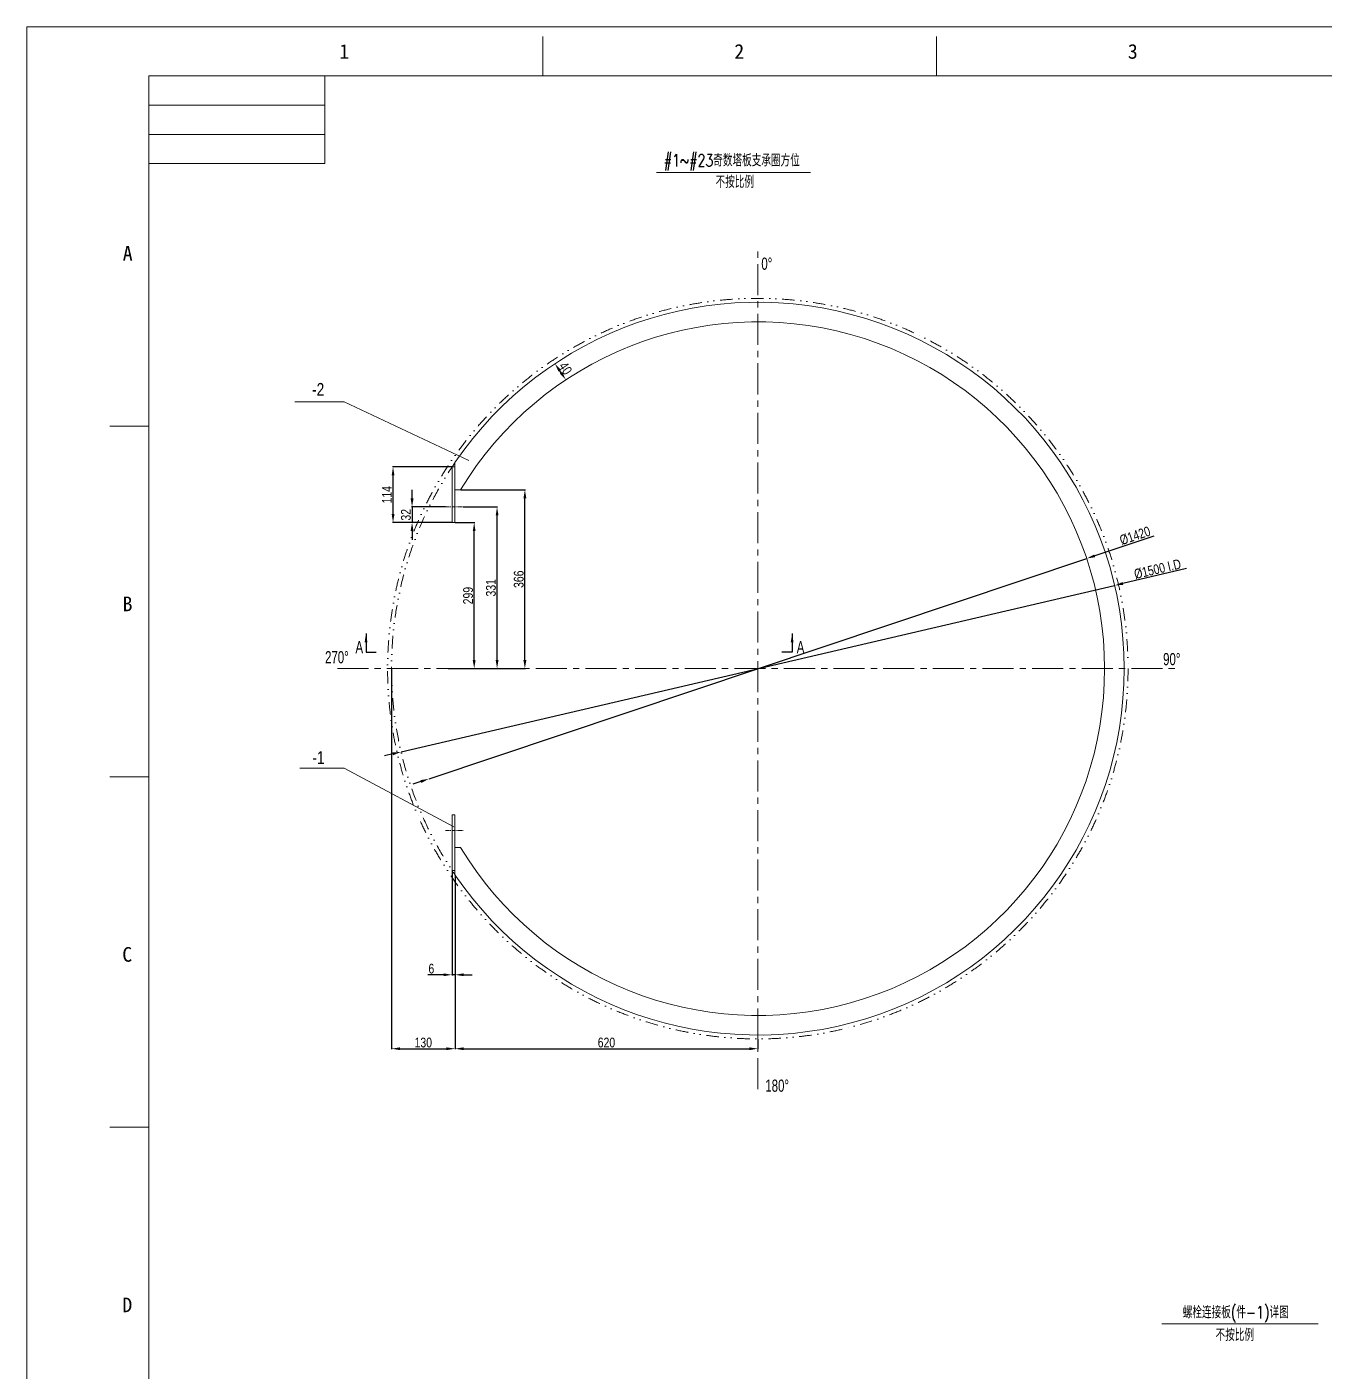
# Model space of a CAD drawing. Header units: millimetres. Extents: x 8160 to 405605, y -30951 to 80400.
# Drawn here: x 110649 to 121272, y 21465 to 32472 of the extents above; entities that cross this region are included whole.
import ezdxf

# ---------------------------------------------------------------- set-up
doc = ezdxf.new("R2010")
doc.units = ezdxf.units.MM
doc.linetypes.add('CENTER', pattern=[50.8, 31.75, -6.35, 6.35, -6.35])
doc.linetypes.add('DIVIDE', pattern=[31.75, 12.7, -6.35, 0, -6.35, 0, -6.35])
doc.layers.get('0').update_dxf_attribs({"lineweight": 13})
doc.layers.get('Defpoints').update_dxf_attribs({"lineweight": 13})
for name, color, linetype, lineweight in [('CENTER', 1, 'CENTER', 13), ('DIM', 7, 'Continuous', 13), ('DIVIDE', 3, 'DIVIDE', 13), ('PROFILE', 4, 'Continuous', 15), ('SEE', 2, 'Continuous', 13)]:
    doc.layers.add(name, color=color, linetype=linetype, lineweight=lineweight)
doc.styles.add('HZ', font='txt.shx', dxfattribs={"width": 0.75, "bigfont": 'tcc_hzdx.shx'})
doc.styles.add('HZDX', font='tcc_simp.shx', dxfattribs={"width": 0.8, "height": 80, "bigfont": 'hzdx.shx'})
doc.styles.add('图签', font='SimSun.ttf', dxfattribs={"height": 3})
doc.dimstyles.new('uni', dxfattribs={"dimtxt": 90, "dimasz": 70, "dimexe": 5, "dimexo": 0.625, "dimgap": 10, "dimtad": 1, "dimdec": 0, "dimdsep": 46, "dimtxsty": 'HZDX', "dimcen": 2.5, "dimadec": 0, "dimazin": 0, "dimtfac": 1, "dimtdec": 0, "dimtmove": 0, "dimatfit": 3, "dimfxl": 0, "dimarcsym": 0})

# ---------------------------------------------------------------- blocks, each defined once
blk = doc.blocks.new('*D183')
at = {"layer": 'Defpoints', "color": 0}
for p in [(114201, 28681), (114727, 28681), (114098, 27217)]:
    blk.add_point(p, dxfattribs=at)
at = {"layer": 'DIM', "color": 0, "lineweight": -2}
for p, q in [((114202, 28681), (114732, 28681)), ((114727, 27287), (114727, 28611)), ((114098, 27217), (114732, 27217))]:
    blk.add_line(p, q, dxfattribs=at)
at = {"layer": 'DIM', "color": 0}
for points in [[(114715, 28611), (114739, 28611), (114727, 28681)], [(114715, 27287), (114739, 27287), (114727, 27217)]]:
    blk.add_solid(points, dxfattribs=at)
at = {"layer": 'DIM', "color": 0, "insert": (114677, 27949), "char_height": 80, "attachment_point": 5, "rotation": 90, "style": 'HZDX'}
blk.add_mtext('366', dxfattribs=at)
blk = doc.blocks.new('*D184')
at = {"layer": 'Defpoints', "color": 0}
for p in [(113635, 27217), (114155, 25529), (114155, 24105)]:
    blk.add_point(p, dxfattribs=at)
at = {"layer": 'DIM', "color": 0, "lineweight": -2}
for p, q in [((113635, 27216), (113635, 24100)), ((114155, 25528), (114155, 24100)), ((113705, 24105), (114085, 24105))]:
    blk.add_line(p, q, dxfattribs=at)
at = {"layer": 'DIM', "color": 0}
for points in [[(113705, 24116), (113705, 24093), (113635, 24105)], [(114085, 24116), (114085, 24093), (114155, 24105)]]:
    blk.add_solid(points, dxfattribs=at)
at = {"layer": 'DIM', "color": 0, "insert": (113895, 24155), "char_height": 80, "attachment_point": 5, "style": 'HZDX'}
blk.add_mtext('130', dxfattribs=at)
blk = doc.blocks.new('*D185')
at = {"layer": 'Defpoints', "color": 0}
for p in [(114131, 25565), (114155, 25529), (114131, 24710)]:
    blk.add_point(p, dxfattribs=at)
at = {"layer": 'DIM', "color": 0, "lineweight": -2}
for p, q in [((114131, 25564), (114131, 24705)), ((114155, 25528), (114155, 24705)), ((114061, 24710), (113931, 24710)), ((114155, 24710), (114131, 24710)), ((114225, 24710), (114295, 24710))]:
    blk.add_line(p, q, dxfattribs=at)
at = {"layer": 'DIM', "color": 0}
for points in [[(114061, 24722), (114061, 24699), (114131, 24710)], [(114225, 24722), (114225, 24699), (114155, 24710)]]:
    blk.add_solid(points, dxfattribs=at)
at = {"layer": 'DIM', "color": 0, "insert": (113961, 24760), "char_height": 80, "attachment_point": 5, "style": 'HZDX'}
blk.add_mtext('6', dxfattribs=at)
blk = doc.blocks.new('*D186')
at = {"layer": 'Defpoints', "color": 0}
for p in [(114155, 25529), (116635, 24185), (116635, 24105)]:
    blk.add_point(p, dxfattribs=at)
at = {"layer": 'DIM', "color": 0, "lineweight": -2}
for p, q in [((114155, 25528), (114155, 24100)), ((116635, 24184), (116635, 24100)), ((114225, 24105), (116565, 24105))]:
    blk.add_line(p, q, dxfattribs=at)
at = {"layer": 'DIM', "color": 0}
for points in [[(114225, 24116), (114225, 24093), (114155, 24105)], [(116565, 24116), (116565, 24093), (116635, 24105)]]:
    blk.add_solid(points, dxfattribs=at)
at = {"layer": 'DIM', "color": 0, "insert": (115395, 24155), "char_height": 80, "attachment_point": 5, "style": 'HZDX'}
blk.add_mtext('620', dxfattribs=at)
blk = doc.blocks.new('*D187')
at = {"layer": 'Defpoints', "color": 0}
for p in [(119556, 27898), (113713, 26535)]:
    blk.add_point(p, dxfattribs=at)
at = {"layer": 'DIM', "color": 0, "lineweight": -2}
for p, q in [((120145, 28036), (119624, 27914)), ((113713, 26535), (119556, 27898)), ((113645, 26519), (113577, 26504))]:
    blk.add_line(p, q, dxfattribs=at)
at = {"layer": 'DIM', "color": 0}
for points in [[(119622, 27926), (119627, 27903), (119556, 27898)], [(113642, 26531), (113648, 26508), (113713, 26535)]]:
    blk.add_solid(points, dxfattribs=at)
at = {"layer": 'DIM', "color": 0, "insert": (119908, 28032), "char_height": 80, "attachment_point": 5, "rotation": 13.1308, "style": 'HZDX'}
blk.add_mtext('%%C1500 I.D', dxfattribs=at)
blk = doc.blocks.new('*D188')
at = {"layer": 'Defpoints', "color": 0}
for p in [(113647, 28869), (114131, 28869), (114131, 28413)]:
    blk.add_point(p, dxfattribs=at)
at = {"layer": 'DIM', "color": 0, "lineweight": -2}
for p, q in [((114130, 28869), (113642, 28869)), ((113647, 28483), (113647, 28799)), ((114130, 28413), (113642, 28413))]:
    blk.add_line(p, q, dxfattribs=at)
at = {"layer": 'DIM', "color": 0}
for points in [[(113636, 28799), (113659, 28799), (113647, 28869)], [(113636, 28483), (113659, 28483), (113647, 28413)]]:
    blk.add_solid(points, dxfattribs=at)
at = {"layer": 'DIM', "color": 0, "insert": (113597, 28641), "char_height": 80, "attachment_point": 5, "rotation": 90, "style": 'HZDX'}
blk.add_mtext('114', dxfattribs=at)
blk = doc.blocks.new('*D174')
at = {"layer": 'Defpoints', "color": 0}
for p in [(114077, 28541), (113803, 28413), (114131, 28413)]:
    blk.add_point(p, dxfattribs=at)
at = {"layer": 'DIM', "color": 0, "lineweight": -2}
for p, q in [((113803, 28611), (113803, 28681)), ((114076, 28541), (113798, 28541)), ((113803, 28541), (113803, 28413)), ((114130, 28413), (113798, 28413)), ((113803, 28343), (113803, 28273))]:
    blk.add_line(p, q, dxfattribs=at)
at = {"layer": 'DIM', "color": 0}
for points in [[(113791, 28611), (113815, 28611), (113803, 28541)], [(113791, 28343), (113815, 28343), (113803, 28413)]]:
    blk.add_solid(points, dxfattribs=at)
at = {"layer": 'DIM', "color": 0, "insert": (113753, 28477), "char_height": 80, "attachment_point": 5, "rotation": 90, "style": 'HZDX'}
blk.add_mtext('32', dxfattribs=at)
blk = doc.blocks.new('*D275')
at = {"layer": 'Defpoints', "color": 0}
for p in [(114973, 29715), (114973, 29715), (115062, 29582)]:
    blk.add_point(p, dxfattribs=at)
at = {"layer": 'DIM', "color": 0, "lineweight": -2}
for p, q in [((114974, 29715), (114977, 29717)), ((115023, 29640), (115012, 29656)), ((115062, 29582), (115066, 29584))]:
    blk.add_line(p, q, dxfattribs=at)
at = {"layer": 'DIM', "color": 0}
for points in [[(115022, 29663), (115002, 29650), (114973, 29715)], [(115033, 29646), (115013, 29633), (115062, 29582)]]:
    blk.add_solid(points, dxfattribs=at)
at = {"layer": 'DIM', "color": 0, "insert": (115059, 29676), "char_height": 80, "attachment_point": 5, "rotation": 303.6309, "style": 'HZDX'}
blk.add_mtext('40', dxfattribs=at)
blk = doc.blocks.new('*D707')
at = {"layer": 'Defpoints', "color": 0}
for p in [(114155, 28413), (114312, 28413), (114098, 27217)]:
    blk.add_point(p, dxfattribs=at)
at = {"layer": 'DIM', "color": 0, "lineweight": -2}
for p, q in [((114155, 28413), (114317, 28413)), ((114312, 27287), (114312, 28343)), ((114099, 27217), (114317, 27217))]:
    blk.add_line(p, q, dxfattribs=at)
at = {"layer": 'DIM', "color": 0}
for points in [[(114300, 28343), (114323, 28343), (114312, 28413)], [(114300, 27287), (114323, 27287), (114312, 27217)]]:
    blk.add_solid(points, dxfattribs=at)
at = {"layer": 'DIM', "color": 0, "insert": (114262, 27815), "char_height": 80, "attachment_point": 5, "rotation": 90, "style": 'HZDX'}
blk.add_mtext('299', dxfattribs=at)
blk = doc.blocks.new('*D708')
at = {"layer": 'Defpoints', "color": 0}
for p in [(114222, 28541), (114499, 28541), (114098, 27217)]:
    blk.add_point(p, dxfattribs=at)
at = {"layer": 'DIM', "color": 0, "lineweight": -2}
for p, q in [((114222, 28541), (114504, 28541)), ((114499, 27287), (114499, 28471)), ((114099, 27217), (114504, 27217))]:
    blk.add_line(p, q, dxfattribs=at)
at = {"layer": 'DIM', "color": 0}
for points in [[(114488, 28471), (114511, 28471), (114499, 28541)], [(114488, 27287), (114511, 27287), (114499, 27217)]]:
    blk.add_solid(points, dxfattribs=at)
at = {"layer": 'DIM', "color": 0, "insert": (114449, 27879), "char_height": 80, "attachment_point": 5, "rotation": 90, "style": 'HZDX'}
blk.add_mtext('331', dxfattribs=at)
blk = doc.blocks.new('*D719')
at = {"layer": 'Defpoints', "color": 0}
for p in [(119328, 28119), (113942, 26315)]:
    blk.add_point(p, dxfattribs=at)
at = {"layer": 'DIM', "color": 0, "lineweight": -2}
for p, q in [((119878, 28303), (119394, 28141)), ((113942, 26315), (119328, 28119)), ((113875, 26292), (113809, 26270))]:
    blk.add_line(p, q, dxfattribs=at)
at = {"layer": 'DIM', "color": 0}
for points in [[(119390, 28152), (119398, 28130), (119328, 28119)], [(113872, 26304), (113879, 26281), (113942, 26315)]]:
    blk.add_solid(points, dxfattribs=at)
at = {"layer": 'DIM', "color": 0, "insert": (119724, 28305), "char_height": 80, "attachment_point": 5, "rotation": 18.5212, "style": 'HZDX'}
blk.add_mtext('%%c1420', dxfattribs=at)

msp = doc.modelspace()

# ---------------------------------------------------------------- linework, layer by layer
at = {"color": 7}
for p, q in [((144288.6, 32472), (110648.6, 32472)), ((110648.6, 32472), (110648.6, 8712)), ((114872.6, 32072), (114872.6, 32392)), ((118096.6, 32072), (118096.6, 32392)), ((143888.6, 32072), (111648.6, 32072)), ((111648.6, 32072), (111648.6, 9112)), ((111648.6, 32072), (113088.6, 32072)), ((111648.6, 31352), (111648.6, 32072)), ((111648.6, 32072), (113088.6, 32072)), ((111648.6, 31832), (111648.6, 32072)), ((113088.6, 32072), (113088.6, 31352)), ((113088.6, 32072), (113088.6, 31832)), ((113088.6, 31832), (111648.6, 31832)), ((111648.6, 31592), (113088.6, 31592)), ((111648.6, 31352), (111648.6, 31592)), ((113088.6, 31592), (113088.6, 31352)), ((113088.6, 31352), (111648.6, 31352)), ((113088.6, 31352), (111648.6, 31352)), ((111648.6, 29202), (111328.6, 29202)), ((111648.6, 26332), (111328.6, 26332)), ((111648.6, 23462), (111328.6, 23462))]:
    msp.add_line(p, q, dxfattribs=at)
at = {"layer": 'CENTER', "color": 7, "ltscale": 8}
for p, q in [((116634.6, 23773.5), (116634.6, 30660.2)), ((113191.3, 27216.9), (120078, 27216.9))]:
    msp.add_line(p, q, dxfattribs=at)
at = {"layer": 'CENTER', "color": 7}
for p, q in [((114076.7, 28540.9), (114221.6, 28540.9)), ((114076.7, 25892.9), (114221.6, 25892.9))]:
    msp.add_line(p, q, dxfattribs=at)
at = {"layer": 'DIM', "color": 7}
for p, q in [((115804.2, 31281), (117065.9, 31281)), ((119944.1, 21850.8), (121223.7, 21850.8))]:
    msp.add_line(p, q, dxfattribs=at)
at = {"layer": 'DIVIDE', "color": 7, "ltscale": 8}
msp.add_circle((116634.6, 27216.9), 3032, dxfattribs=at)
msp.add_arc((116634.6, 27216.9), 3000, 145.75783, 214.24217, dxfattribs=at)
at = {"layer": 'PROFILE', "color": 7}
for p, q in [((114130.6, 28869.1), (114130.6, 28412.9)), ((114130.6, 28869.1), (114154.6, 28869.1)), ((114154.6, 28904.9), (114154.6, 28412.9)), ((114154.6, 28680.9), (114201.1, 28680.9)), ((114130.6, 28412.9), (114154.6, 28412.9)), ((114130.6, 26020.9), (114154.6, 26020.9)), ((114130.6, 25564.6), (114130.6, 26020.9)), ((114154.6, 25528.8), (114154.6, 26020.9)), ((114154.6, 25752.9), (114201.1, 25752.9)), ((114130.6, 25564.6), (114154.6, 25564.6))]:
    msp.add_line(p, q, dxfattribs=at)
for radius, start, end in [(3000, 214.24217, 145.75783), (2840, 211.03041, 148.96959)]:
    msp.add_arc((116634.6, 27216.9), radius, start, end, dxfattribs=at)
at = {"layer": 'SEE', "color": 7}
for p, q in [((112842.3, 29401.8), (113247.5, 29401.8)), ((113247.5, 29401.8), (114268.7, 28922.1)), ((112883.3, 26402.7), (113247.5, 26402.7)), ((113247.5, 26402.7), (114145.8, 25923))]:
    msp.add_line(p, q, dxfattribs=at)

# ---------------------------------------------------------------- texts
at = {"color": 7, "style": '图签'}
for s, p in [('1', (113207, 32211.1)), ('2', (116441.7, 32211.1)), ('3', (119664.4, 32211.1)), ('A', (111433.4, 30557.1)), ('B', (111432, 27687.1)), ('C', (111429.4, 24817.1)), ('D', (111430, 21947.1))]:
    msp.add_text(s, height=120, dxfattribs=at).set_placement(p)
at = {"layer": 'DIM', "color": 7, "style": 'HZ', "width": 0.75}
for s, p in [('#1~#23奇数塔板支承圈方位', (115864.6, 31329)), ('不按比例', (116288.3, 31152.7)), ('螺栓连接板(件-1)详图', (120114.6, 21896.7)), ('不按比例', (120382.8, 21710.8))]:
    msp.add_text(s, height=100, dxfattribs=at).set_placement(p)
at = {"layer": 'SEE', "color": 7, "style": 'HZDX'}
for s, height, width, p in [('0%%D', 100, 0.7, (116663.5, 30483)), ('-2', 104.92, 0.8, (112984, 29451)), ('A', 100, 0.7, (113339.5, 27343.3)), ('A', 100, 0.7, (116953.4, 27343.3)), ('270%%D', 100, 0.7, (113090.5, 27260.4)), ('90%%D', 100, 0.7, (119953.8, 27244.8)), ('-1', 104.92, 0.8, (112986.6, 26436.2)), ('180%%D', 100, 0.7, (116696.1, 23752.3))]:
    msp.add_text(s, height=height, dxfattribs=dict(at, width=width)).set_placement(p)

# ---------------------------------------------------------------- dimensions: what is measured, and where the dimension line sits
at = {"layer": 'DIM', "color": 7}
dim = msp.add_aligned_dim(p1=(115061.7, 29581.5), p2=(114973.1, 29714.7), distance=0, text='40', dimstyle='uni', dxfattribs=at)
dim.commit()
dim.dimension.update_dxf_attribs({"geometry": '*D275', "text_midpoint": (115059, 29675.8)})
for base, p1, p2, text, picture, middle in [((113647.3, 28869.1), (114130.6, 28412.9), (114130.6, 28869.1), '114', '*D188', (113597.3, 28641)), ((113802.9, 28412.9), (114076.7, 28540.9), (114130.6, 28412.9), '32', '*D174', (113752.9, 28476.9)), ((114726.9, 28680.9), (114097.9, 27216.9), (114201.1, 28680.9), '366', '*D183', (114676.9, 27948.9)), ((114499.4, 28540.9), (114098.5, 27216.9), (114221.6, 28540.9), '331', '*D708', (114449.4, 27878.9)), ((114311.6, 28412.9), (114098.5, 27216.9), (114154.6, 28412.9), '299', '*D707', (114261.6, 27814.9))]:
    dim = msp.add_linear_dim(base=base, p1=p1, p2=p2, angle=90, text=text, dimstyle='uni', dxfattribs=at)
    dim.commit()
    dim.dimension.update_dxf_attribs({"geometry": picture, "text_midpoint": middle})
dim = msp.add_diameter_dim_2p(p1=(113941.7, 26314.7), p2=(119327.5, 28119), text='%%c1420', dimstyle='uni', dxfattribs=at)
dim.commit()
dim.dimension.update_dxf_attribs({"geometry": '*D719', "text_midpoint": (119740, 28257.2), "dimtype": 163})
dim = msp.add_diameter_dim_2p(p1=(113713.1, 26535.3), p2=(119556.2, 27898.4), text='%%C1500 I.D', dimstyle='uni', dxfattribs=at)
dim.commit()
dim.dimension.update_dxf_attribs({"geometry": '*D187', "text_midpoint": (119907.6, 28031.7)})
dim = msp.add_linear_dim(base=(114154.6, 24104.7), p1=(113634.6, 27216.9), p2=(114154.6, 25528.8), text='130', dimstyle='uni', dxfattribs=at)
dim.commit()
dim.dimension.update_dxf_attribs({"geometry": '*D184', "text_midpoint": (113894.6, 24104.7), "dimtype": 160})
for base, p2, text, picture, middle in [((114130.6, 24710.5), (114130.6, 25564.6), '6', '*D185', (113960.8, 24760.5)), ((116634.6, 24104.7), (116634.6, 24184.9), '620', '*D186', (115394.6, 24154.7))]:
    dim = msp.add_linear_dim(base=base, p1=(114154.6, 25528.8), p2=p2, text=text, dimstyle='uni', dxfattribs=at)
    dim.commit()
    dim.dimension.update_dxf_attribs({"geometry": picture, "text_midpoint": middle})

# ---------------------------------------------------------------- leaders
at = {"layer": 'SEE', "color": 7}
for points in [[(113425.9, 27503.5), (113425.9, 27352.8), (113509, 27352.8)], [(116915.6, 27503.5), (116915.6, 27352.8), (116832.5, 27352.8)]]:
    msp.add_leader(points, dimstyle='uni', override={"dimgap": 10, "dimtad": 0}, dxfattribs=at)

doc.saveas('drawing.dxf')
